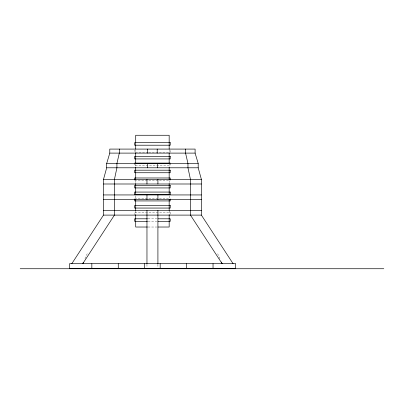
<?xml version="1.0" encoding="UTF-8"?>
<svg xmlns="http://www.w3.org/2000/svg" width="404" height="404" viewBox="0 0 404 404"><rect width="100%" height="100%" fill="white"/><g stroke="black" fill="none" stroke-linecap="round" stroke-linejoin="round"><path stroke-width="0.3" stroke-dasharray="2.02 1.52" d="M84.966 258.712L87.203 253.722M148.101 152.222L134.643 152.222L134.643 150.182M148.722 152.222L170.236 152.222L170.236 149.672M134.643 180.532L170.236 180.532M134.643 198.384L170.236 198.384M148.101 218.801L156.777 218.801M148.101 221.352L156.777 221.352M148.101 227.023L156.777 227.023M217.68 253.722L220.412 259.822M170.236 163.095L170.236 165.65L134.643 165.65L134.643 163.095M170.236 214.196L170.236 212.156L134.643 212.156L134.643 214.706M169.17 149.672L169.17 152.222M169.17 163.095L169.17 166.781M169.17 180.532L169.17 183.562M169.17 195.874L169.17 198.384M169.17 210.984L169.17 214.706M157.913 264.317L157.913 267.387M146.965 264.317L146.965 267.387M135.709 149.672L135.709 152.222M135.709 164.115L135.709 166.781M135.709 180.532L135.709 183.562M135.709 195.874L135.709 198.384M135.709 210.984L135.709 214.706"/><path stroke-width="0.61" d="M71.786 263.701L103.495 215.1L103.495 179.386L106.686 167.791L106.686 163.484L109.777 153.106L109.777 149.086L195.102 149.086L195.102 153.106L198.192 163.484L198.192 167.791L201.384 179.386L201.384 215.1L233.093 263.701M83.229 262.595L82.729 263.701L114.443 215.1L114.443 179.386L116.918 167.791L116.918 163.484L119.321 153.106L119.321 149.086M109.777 153.106L195.102 153.106M134.643 163.095L170.236 163.095M106.686 163.484L198.192 163.484M106.686 167.791L198.192 167.791M103.495 179.386L201.384 179.386M103.495 183.997L201.384 183.997M103.495 194.94L201.384 194.94M103.495 199.546L201.384 199.546M103.495 210.494L201.384 210.494M103.495 215.1L201.384 215.1M147.485 218.801L134.643 218.801L134.643 221.352L147.485 221.352M158.014 218.801L170.236 218.801L170.236 221.352L158.014 221.352M147.485 227.023L135.709 227.023L135.709 214.706M158.014 227.023L169.17 227.023L169.17 214.706M20.2 268.736L383.8 268.736M221.402 262.039L222.149 263.701L190.441 215.1L190.441 179.386L187.961 167.791L187.961 163.484L185.557 153.106L185.557 149.086M213.039 263.701L213.039 268.62M186.613 263.701L186.613 268.62M170.236 179.512L170.236 177.982L134.643 177.982L134.643 179.512M170.236 199.404L170.236 200.934L134.643 200.934L134.643 199.404M169.17 149.116L169.17 135.264L135.709 135.264L135.709 149.116M169.17 152.818L169.17 163.095M169.17 167.352L169.17 179.512M169.17 183.562L169.17 194.622M169.17 199.404L169.17 210.398M160.181 263.701L160.181 268.62M157.913 179.386L157.913 183.997M157.913 194.94L157.913 199.546M157.913 210.494L157.913 263.701M157.555 163.484L157.555 167.791M157.212 149.086L157.212 153.106M147.667 149.086L147.667 153.106M147.324 163.484L147.324 167.791M146.965 179.386L146.965 183.997M146.965 194.94L146.965 199.546M146.965 210.494L146.965 263.701M144.698 263.701L144.698 268.62M135.709 152.818L135.709 163.095M135.709 167.352L135.709 179.512M135.709 183.562L135.709 194.622M135.709 199.404L135.709 210.398M118.271 263.701L118.271 268.62M91.839 263.701L91.839 268.62M170.236 142.662L134.643 142.662L134.643 145.213L170.236 145.213L170.236 142.662M170.236 156.368L134.643 156.368L134.643 158.923L170.236 158.923L170.236 156.368M170.236 170.19L134.643 170.19L134.643 172.74L170.236 172.74L170.236 170.19M170.236 185.38L134.643 185.38L134.643 187.936L170.236 187.936L170.236 185.38M170.236 192.067L134.643 192.067L134.643 194.622L170.236 194.622L170.236 192.067M170.236 205.5L134.643 205.5L134.643 208.055L170.236 208.055L170.236 205.5M235.36 263.701L69.518 263.701L69.518 268.62L235.36 268.62L235.36 263.701"/></g></svg>
